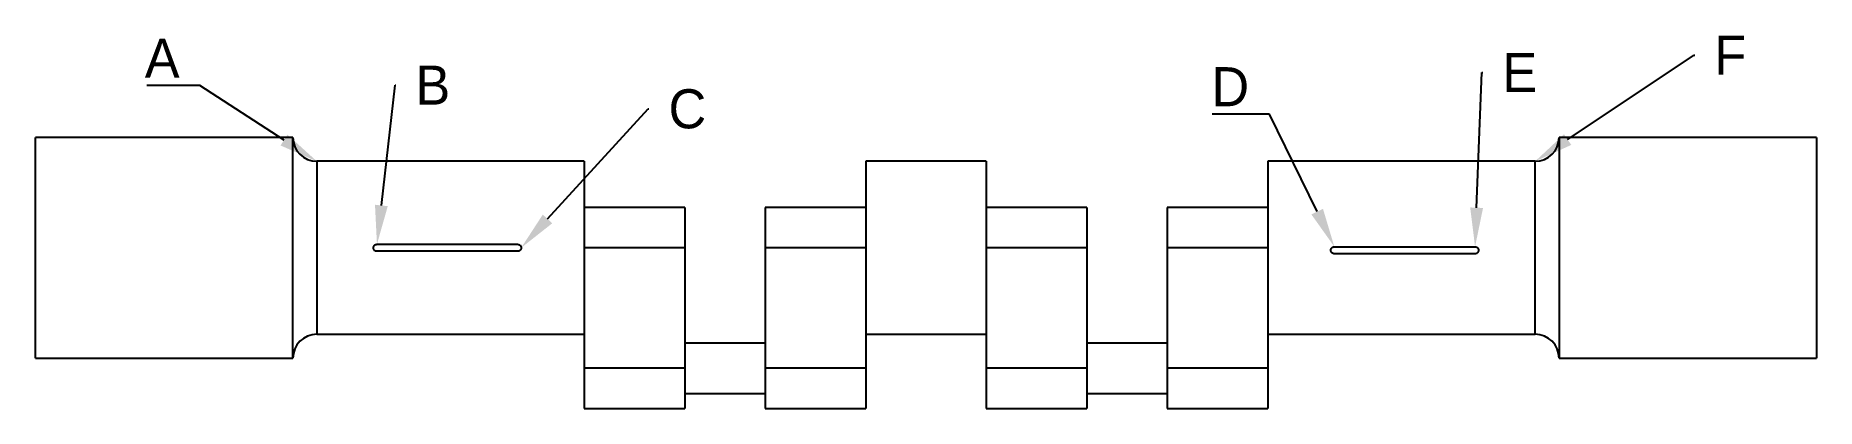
# Model space of a CAD drawing. Header units: millimetres. Extents: x -747 to 139, y -316 to -131.
import ezdxf
from ezdxf import colors
from ezdxf.entities.mleader import LeaderData, LeaderLine
from ezdxf.math import Vec2, Vec3

# ---------------------------------------------------------------- set-up
doc = ezdxf.new("R2010")
doc.units = ezdxf.units.MM

msp = doc.modelspace()

# ---------------------------------------------------------------- linework, layer by layer
at = {"color": 7, "linetype": 'Continuous', "lineweight": 25}
for p, q in [((-619.49, -181.49), (-747.49, -181.49)), ((-747.49, -291.49), (-747.49, -181.49)), ((-619.49, -291.49), (-619.49, -181.49)), ((138.51, -181.49), (10.51, -181.49)), ((10.51, -181.49), (10.51, -291.49)), ((138.51, -181.49), (138.51, -291.49)), ((-474.49, -193.42), (-607.56, -193.42)), ((-607.56, -193.42), (-607.56, -279.57)), ((-474.49, -193.42), (-474.49, -316.49)), ((-274.49, -193.42), (-334.49, -193.42)), ((-334.49, -193.42), (-334.49, -316.49)), ((-274.49, -193.42), (-274.49, -316.49)), ((-1.41, -193.42), (-134.49, -193.42)), ((-134.49, -193.42), (-134.49, -316.49)), ((-1.41, -279.57), (-1.41, -193.42)), ((-424.49, -216.49), (-474.49, -216.49)), ((-424.49, -216.49), (-424.49, -316.49)), ((-334.49, -216.49), (-384.49, -216.49)), ((-384.49, -216.49), (-384.49, -316.49)), ((-224.49, -216.49), (-274.49, -216.49)), ((-224.49, -216.49), (-224.49, -316.49)), ((-134.49, -216.49), (-184.49, -216.49)), ((-184.49, -216.49), (-184.49, -316.49)), ((-577.66, -234.74), (-507.66, -234.74)), ((-507.66, -238.24), (-577.66, -238.24)), ((-424.49, -236.49), (-474.49, -236.49)), ((-334.49, -236.49), (-384.49, -236.49)), ((-224.49, -236.49), (-274.49, -236.49)), ((-134.49, -236.49), (-184.49, -236.49)), ((-101.31, -235.96), (-31.31, -235.96)), ((-31.31, -239.46), (-101.31, -239.46)), ((-607.56, -279.57), (-474.49, -279.57)), ((-334.49, -279.57), (-274.49, -279.57)), ((-134.49, -279.57), (-1.41, -279.57)), ((-747.49, -291.49), (-619.49, -291.49)), ((-384.49, -283.99), (-424.49, -283.99)), ((-184.49, -283.99), (-224.49, -283.99)), ((10.51, -291.49), (138.51, -291.49)), ((-424.49, -296.49), (-474.49, -296.49)), ((-334.49, -296.49), (-384.49, -296.49)), ((-224.49, -296.49), (-274.49, -296.49)), ((-134.49, -296.49), (-184.49, -296.49)), ((-424.49, -308.99), (-384.49, -308.99)), ((-224.49, -308.99), (-184.49, -308.99)), ((-474.49, -316.49), (-424.49, -316.49)), ((-384.49, -316.49), (-334.49, -316.49)), ((-274.49, -316.49), (-224.49, -316.49)), ((-184.49, -316.49), (-134.49, -316.49))]:
    msp.add_line(p, q, dxfattribs=at)
for centre, radius, start, end in [((-607.56, -181.49), 11.93, 180, 270), ((-1.41, -181.49), 11.93, 270, 0), ((-607.56, -291.49), 11.93, 90, 180), ((-1.41, -291.49), 11.92, 0, 90)]:
    msp.add_arc(centre, radius, start, end, dxfattribs=at)
for points, knots in [([(-577.66, -238.24), (-577.89, -238.24), (-578.12, -238.19), (-578.54, -238.02), (-578.74, -237.89), (-578.98, -237.65), (-579.06, -237.56), (-579.18, -237.37), (-579.24, -237.27), (-579.32, -237.06), (-579.36, -236.94), (-579.4, -236.72), (-579.41, -236.61), (-579.41, -236.26), (-579.37, -236.03), (-579.24, -235.72), (-579.18, -235.61), (-579.06, -235.42), (-578.98, -235.33), (-578.74, -235.09), (-578.55, -234.96), (-578.13, -234.79), (-577.9, -234.74), (-577.66, -234.74)], [0, 0, 0, 0, 0.125, 0.125, 0.25, 0.25, 0.3125, 0.3125, 0.375, 0.375, 0.4375, 0.4375, 0.5, 0.5, 0.625, 0.625, 0.6875, 0.6875, 0.75, 0.75, 0.875, 0.875, 1, 1, 1, 1]), ([(-507.66, -234.74), (-507.55, -234.74), (-507.44, -234.75), (-507.21, -234.8), (-507.1, -234.83), (-506.89, -234.92), (-506.79, -234.97), (-506.6, -235.1), (-506.51, -235.17), (-506.27, -235.41), (-506.14, -235.61), (-505.96, -236.03), (-505.91, -236.26), (-505.91, -236.6), (-505.93, -236.72), (-505.97, -236.94), (-506, -237.05), (-506.09, -237.27), (-506.15, -237.37), (-506.27, -237.56), (-506.35, -237.65), (-506.51, -237.81), (-506.6, -237.88), (-506.79, -238.01), (-506.89, -238.06), (-507.1, -238.15), (-507.21, -238.18), (-507.43, -238.23), (-507.55, -238.24), (-507.66, -238.24)], [0, 0, 0, 0, 0.0625, 0.0625, 0.125, 0.125, 0.1875, 0.1875, 0.25, 0.25, 0.375, 0.375, 0.5, 0.5, 0.5625, 0.5625, 0.625, 0.625, 0.6875, 0.6875, 0.75, 0.75, 0.8125, 0.8125, 0.875, 0.875, 0.9375, 0.9375, 1, 1, 1, 1]), ([(-101.31, -239.46), (-101.54, -239.46), (-101.77, -239.41), (-102.19, -239.24), (-102.39, -239.11), (-102.63, -238.87), (-102.71, -238.78), (-102.83, -238.59), (-102.89, -238.49), (-102.97, -238.28), (-103.01, -238.16), (-103.05, -237.94), (-103.06, -237.83), (-103.07, -237.48), (-103.02, -237.25), (-102.89, -236.94), (-102.83, -236.83), (-102.71, -236.64), (-102.63, -236.55), (-102.39, -236.31), (-102.2, -236.18), (-101.78, -236.01), (-101.55, -235.96), (-101.31, -235.96)], [0, 0, 0, 0, 0.125, 0.125, 0.25, 0.25, 0.3125, 0.3125, 0.375, 0.375, 0.4375, 0.4375, 0.5, 0.5, 0.625, 0.625, 0.6875, 0.6875, 0.75, 0.75, 0.875, 0.875, 1, 1, 1, 1]), ([(-31.31, -235.96), (-31.2, -235.96), (-31.09, -235.97), (-30.86, -236.02), (-30.75, -236.05), (-30.54, -236.14), (-30.44, -236.19), (-30.25, -236.32), (-30.16, -236.39), (-29.92, -236.63), (-29.79, -236.83), (-29.61, -237.25), (-29.56, -237.48), (-29.56, -237.82), (-29.58, -237.94), (-29.62, -238.16), (-29.65, -238.27), (-29.74, -238.49), (-29.8, -238.59), (-29.92, -238.78), (-30, -238.87), (-30.16, -239.03), (-30.25, -239.1), (-30.44, -239.23), (-30.54, -239.28), (-30.75, -239.37), (-30.86, -239.4), (-31.08, -239.45), (-31.2, -239.46), (-31.31, -239.46)], [0, 0, 0, 0, 0.0625, 0.0625, 0.125, 0.125, 0.1875, 0.1875, 0.25, 0.25, 0.375, 0.375, 0.5, 0.5, 0.5625, 0.5625, 0.625, 0.625, 0.6875, 0.6875, 0.75, 0.75, 0.8125, 0.8125, 0.875, 0.875, 0.9375, 0.9375, 1, 1, 1, 1])]:
    msp.add_open_spline(points, degree=3, knots=knots, dxfattribs=at)

# ---------------------------------------------------------------- leaders
ml = msp.add_multileader_mtext('Standard')
ml.set_content('A', color=256)
ml.set_leader_properties()
ml.build(insert=Vec2(0, 0))
ml.multileader.update_dxf_attribs({"text_right_attachment_type": 6, "dogleg_length": 0.36, "arrow_head_size": 19.46})
ctx = ml.context
ctx.base_point, ctx.char_height, ctx.arrow_head_size, ctx.landing_gap_size, ctx.plane_origin = Vec3(-698.53, -142.09), 19.46, 19.46, 9.73, Vec3(-616.16, -200.28)
ctx.right_attachment, ctx.text_align_type = 6, 2
notes = []
notes.append((ctx, [(1, (1, 1, 0), (-665.74, -155.71), (-1, 0), 0.36, [(0, [(-607.56, -193.42)], 0, [])])]))
ctx.mtext.insert, ctx.mtext.alignment, ctx.mtext.flow_direction = Vec3(-675.83, -132.36), 3, 5
ml = msp.add_multileader_mtext('Standard')
ml.set_content('F', color=256)
ml.set_leader_properties()
ml.build(insert=Vec2(0, 0))
ml.multileader.update_dxf_attribs({"text_right_attachment_type": 6, "dogleg_length": 0.36, "arrow_head_size": 19.46})
ctx = ml.context
ctx.base_point, ctx.char_height, ctx.arrow_head_size, ctx.landing_gap_size, ctx.plane_origin = Vec3(77.98, -140.52), 19.46, 19.46, 9.73, Vec3(9.1, -199.77)
ctx.right_attachment = 6
notes.append((ctx, [(0, (1, 1, 0), (77.62, -140.52), (1, 0), 0.36, [(0, [(-1.41, -193.42)], 0, [])])]))
ctx.mtext.insert, ctx.mtext.flow_direction = Vec3(87.71, -130.79), 5
ml = msp.add_multileader_mtext('Standard')
ml.set_content('E', color=256)
ml.set_leader_properties()
ml.build(insert=Vec2(0, 0))
ml.multileader.update_dxf_attribs({"text_right_attachment_type": 6, "dogleg_length": 0.36, "arrow_head_size": 19.46})
ctx = ml.context
ctx.base_point, ctx.char_height, ctx.arrow_head_size, ctx.landing_gap_size, ctx.plane_origin = Vec3(-27.5, -149.17), 19.46, 19.46, 9.73, Vec3(-31.31, -241.61)
ctx.right_attachment = 6
notes.append((ctx, [(0, (1, 1, 0), (-27.86, -149.17), (1, 0), 0.36, [(0, [(-31.31, -235.96)], 0, [])])]))
ctx.mtext.insert, ctx.mtext.flow_direction = Vec3(-17.77, -139.44), 5
ml = msp.add_multileader_mtext('Standard')
ml.set_content('B', color=256)
ml.set_leader_properties()
ml.build(insert=Vec2(0, 0))
ml.multileader.update_dxf_attribs({"text_right_attachment_type": 6, "dogleg_length": 0.36, "arrow_head_size": 19.46})
ctx = ml.context
ctx.base_point, ctx.char_height, ctx.arrow_head_size, ctx.landing_gap_size, ctx.plane_origin = Vec3(-568.27, -155.46), 19.46, 19.46, 9.73, Vec3(-577.66, -242.83)
ctx.right_attachment = 6
notes.append((ctx, [(0, (1, 1, 0), (-568.63, -155.46), (1, 0), 0.36, [(0, [(-577.66, -234.74)], 0, [])])]))
ctx.mtext.insert, ctx.mtext.flow_direction = Vec3(-558.54, -145.73), 5
ml = msp.add_multileader_mtext('Standard')
ml.set_content('D', color=256)
ml.set_leader_properties()
ml.build(insert=Vec2(0, 0))
ml.multileader.update_dxf_attribs({"text_right_attachment_type": 6, "dogleg_length": 0.36, "arrow_head_size": 19.46})
ctx = ml.context
ctx.base_point, ctx.char_height, ctx.arrow_head_size, ctx.landing_gap_size, ctx.plane_origin = Vec3(-166.41, -156.25), 19.46, 19.46, 9.73, Vec3(-103.06, -243.36)
ctx.right_attachment, ctx.text_align_type = 6, 2
notes.append((ctx, [(1, (1, 1, 0), (-133.62, -169.87), (-1, 0), 0.36, [(0, [(-101.31, -235.96)], 0, [])])]))
ctx.mtext.insert, ctx.mtext.alignment, ctx.mtext.flow_direction = Vec3(-143.71, -146.52), 3, 5
ml = msp.add_multileader_mtext('Standard')
ml.set_content('C', color=256)
ml.set_leader_properties()
ml.build(insert=Vec2(0, 0))
ml.multileader.update_dxf_attribs({"text_right_attachment_type": 6, "dogleg_length": 0.36, "arrow_head_size": 19.46})
ctx = ml.context
ctx.base_point, ctx.char_height, ctx.arrow_head_size, ctx.landing_gap_size, ctx.plane_origin = Vec3(-442.33, -167.26), 19.46, 19.46, 9.73, Vec3(-507.66, -246.33)
ctx.right_attachment = 6
notes.append((ctx, [(0, (1, 1, 0), (-442.69, -167.26), (1, 0), 0.36, [(0, [(-505.91, -236.49)], 0, [])])]))
ctx.mtext.insert, ctx.mtext.flow_direction = Vec3(-432.6, -157.53), 5
for ctx, leaders in notes:
    for number, flags, end, landing, length, lines in leaders:
        leader = LeaderData()
        leader.index, (leader.has_last_leader_line, leader.has_dogleg_vector, leader.attachment_direction) = number, flags
        leader.last_leader_point, leader.dogleg_vector, leader.dogleg_length = Vec3(end), Vec3(landing), length
        for number, points, colour, breaks in lines:
            line = LeaderLine()
            line.index, line.vertices, line.color, line.breaks = number, Vec3.list(points), colors.encode_raw_color(colour), breaks
            leader.lines.append(line)
        ctx.leaders.append(leader)

doc.saveas('drawing.dxf')
